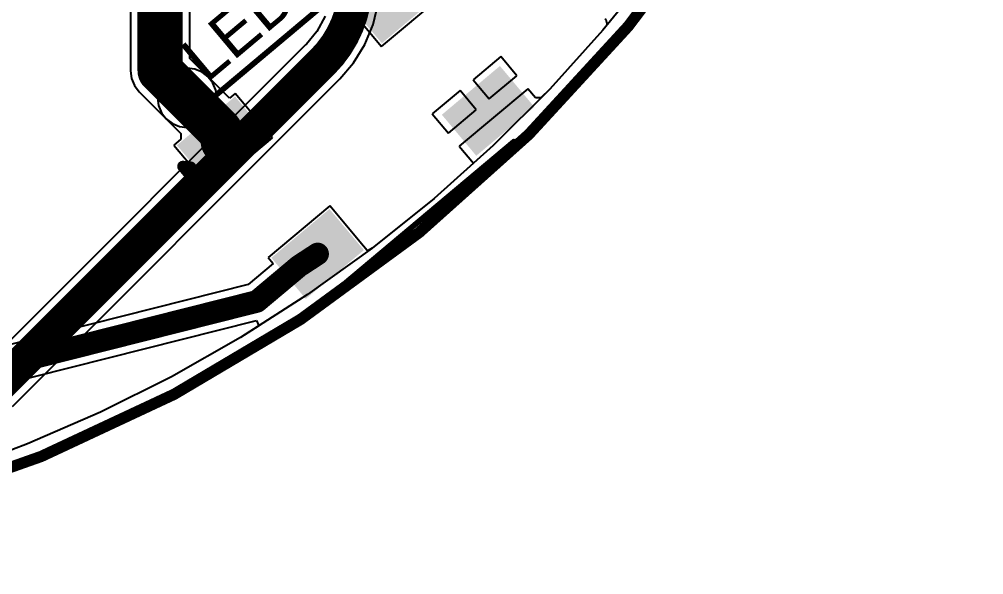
# Model space of a CAD drawing. Header units: inches. Extents: x -5 to 426, y -53 to 116.
# Drawn here: x 40.13 to 61.79, y -53.46 to -40.98 of the extents above; entities that cross this region are included whole.
import ezdxf

# ---------------------------------------------------------------- set-up
doc = ezdxf.new("R2010")
doc.units = ezdxf.units.IN
for name, color, linetype in [('Board Outline', 216, 'Continuous'), ('Bottom Layer', 5, 'Continuous'), ('Drill Drawing', 1, 'Continuous'), ('Top Layer', 1, 'Continuous'), ('Top Overlay', 2, 'Continuous'), ('Top Paste', 8, 'Continuous'), ('Top Solder', 216, 'Continuous'), ('Via Holes', 16, 'Continuous')]:
    doc.layers.add(name, color=color, linetype=linetype)
doc.styles.add('Arial', font='', dxfattribs={"height": 0.2})
doc.styles.get('Arial').set_extended_font_data('Arial')

# ---------------------------------------------------------------- blocks, each defined once
blk = doc.blocks.new('WS2812B_XF02_W_28')
at = {"layer": 'Top Layer'}
for points in [[(-3.25, 2.15), (-1.75, 2.15), (-1.75, 1.15), (-3.25, 1.15)], [(3.25, 1.15), (1.75, 1.15), (1.75, 2.15), (3.25, 2.15)], [(-3.25, -1.15), (-1.75, -1.15), (-1.75, -2.15), (-3.25, -2.15)], [(1.75, -1.15), (3.25, -1.15), (3.25, -2.15), (1.75, -2.15)]]:
    blk.add_hatch(color=1, dxfattribs=at).paths.add_polyline_path(points)
at = {"layer": 'Top Paste'}
for points in [[(-3.25, 2.15), (-1.75, 2.15), (-1.75, 1.15), (-3.25, 1.15)], [(3.25, 1.15), (1.75, 1.15), (1.75, 2.15), (3.25, 2.15)], [(-3.25, -1.15), (-1.75, -1.15), (-1.75, -2.15), (-3.25, -2.15)], [(1.75, -1.15), (3.25, -1.15), (3.25, -2.15), (1.75, -2.15)]]:
    blk.add_hatch(color=8, dxfattribs=at).paths.add_polyline_path(points)
at = {"layer": 'Top Solder'}
for points in [[(-3.352, 2.252), (-1.648, 2.252), (-1.648, 1.048), (-3.352, 1.048)], [(3.352, 1.048), (1.648, 1.048), (1.648, 2.252), (3.352, 2.252)], [(-3.352, -1.048), (-1.648, -1.048), (-1.648, -2.252), (-3.352, -2.252)], [(1.648, -1.048), (3.352, -1.048), (3.352, -2.252), (1.648, -2.252)]]:
    blk.add_hatch(color=216, dxfattribs=at).paths.add_polyline_path(points)
at = {"layer": 'Top Overlay'}
for points in [[(-2.5, 2.551, 0.127, 0.127, 0), (2.5, 2.551, 0.127, 0.127, 0)], [(-3.556, 1.803, 0.254, 0.254, 0), (-3.556, 1.549, 0.254, 0.254, 0)], [(-3.556, 1.803, 0.254, 0.254, 0), (-3.429, 1.676, 0.254, 0.254, 0)], [(-3.556, 1.549, 0.254, 0.254, 0), (-3.429, 1.676, 0.254, 0.254, 0)], [(-2.5, -2.551, 0.127, 0.127, 0), (2.5, -2.551, 0.127, 0.127, 0)]]:
    blk.add_lwpolyline(points, format="xyseb", dxfattribs=at)
for points in [[(-2.532, 2.551, 0.0635, 0.0635, 1), (-2.468, 2.551, 0.0635, 0.0635, 1)], [(2.468, 2.551, 0.0635, 0.0635, 1), (2.532, 2.551, 0.0635, 0.0635, 1)], [(-3.62, 1.803, 0.127, 0.127, 1), (-3.493, 1.803, 0.127, 0.127, 1)], [(-3.62, 1.803, 0.127, 0.127, 1), (-3.493, 1.803, 0.127, 0.127, 1)], [(-3.493, 1.676, 0.127, 0.127, 1), (-3.366, 1.676, 0.127, 0.127, 1)], [(-3.493, 1.676, 0.127, 0.127, 1), (-3.366, 1.676, 0.127, 0.127, 1)], [(-3.619, 1.549, 0.127, 0.127, 1), (-3.493, 1.549, 0.127, 0.127, 1)], [(-3.619, 1.549, 0.127, 0.127, 1), (-3.493, 1.549, 0.127, 0.127, 1)], [(-2.532, -2.551, 0.0635, 0.0635, 1), (-2.468, -2.551, 0.0635, 0.0635, 1)], [(2.468, -2.551, 0.0635, 0.0635, 1), (2.532, -2.551, 0.0635, 0.0635, 1)]]:
    blk.add_lwpolyline(points, format="xyseb", close=True, dxfattribs=at)

msp = doc.modelspace()

# ---------------------------------------------------------------- hatches: boundary and pattern name
at = {"layer": 'Bottom Layer'}
h = msp.add_hatch(color=5, dxfattribs=at)
edge = h.paths.add_edge_path()
edge.add_arc((43.898, -42.749), 0.3, 0, 360)
at = {"layer": 'Top Layer'}
h = msp.add_hatch(color=1, dxfattribs=at)
edge = h.paths.add_edge_path()
edge.add_arc((43.898, -42.749), 0.3, 0, 360)
at = {"layer": 'Via Holes'}
h = msp.add_hatch(color=7, dxfattribs=at)
edge = h.paths.add_edge_path()
edge.add_arc((43.898, -42.749), 0.15, 0, 360)

# ---------------------------------------------------------------- linework, layer by layer
at = {"layer": 'Board Outline'}
msp.add_lwpolyline([(49.772, 6.348, 0.254, 0.254, -1.144567), (-0.298, -38.441, 0.254, 0.254, 0)], format="xyseb", dxfattribs=at)
at = {"layer": 'Bottom Layer'}
for p, q in [((42.623, -39.612), (42.623, -42.14)), ((43.955, -41.864), (43.955, -39.471)), ((48.075, -41.101), (48.188, -40.63)), ((53.647, -40.727), (53.239, -41.23)), ((46.994, -40.915), (46.809, -41.261)), ((47.89, -41.547), (48.075, -41.101)), ((46.809, -41.261), (46.575, -41.545)), ((53.239, -41.23), (52.042, -42.556)), ((46.554, -41.559), (39.293, -48.821)), ((46.575, -41.545), (46.554, -41.559)), ((47.637, -41.96), (47.89, -41.547)), ((44.369, -42.278), (43.955, -41.864)), ((47.328, -42.322), (47.637, -41.96)), ((42.623, -42.14), (42.623, -42.14)), ((42.623, -42.14), (42.645, -42.312)), ((39.972, -49.68), (47.323, -42.328)), ((42.645, -42.312), (42.712, -42.473)), ((44.475, -42.416), (44.369, -42.278)), ((44.542, -42.577), (44.475, -42.416)), ((47.323, -42.328), (47.328, -42.322)), ((42.712, -42.473), (42.818, -42.611)), ((42.818, -42.611), (43.427, -43.22)), ((44.564, -42.749), (44.542, -42.577)), ((52.042, -42.556), (50.776, -43.816)), ((44.542, -42.922), (44.564, -42.749)), ((44.369, -43.22), (44.475, -43.082)), ((44.475, -43.082), (44.542, -42.922)), ((43.427, -43.22), (43.565, -43.326)), ((43.565, -43.326), (43.726, -43.393)), ((44.071, -43.393), (44.231, -43.326)), ((44.231, -43.326), (44.369, -43.22)), ((43.726, -43.393), (43.898, -43.415)), ((43.898, -43.415), (44.071, -43.393)), ((50.776, -43.816), (49.445, -45.007)), ((49.445, -45.007), (48.052, -46.125)), ((48.052, -46.125), (46.602, -47.168)), ((46.602, -47.168), (45.098, -48.132)), ((45.098, -48.132), (43.545, -49.014)), ((43.545, -49.014), (41.947, -49.812)), ((41.947, -49.812), (40.309, -50.524)), ((40.309, -50.524), (38.635, -51.148))]:
    msp.add_line(p, q, dxfattribs=at)
for points in [[(43.289, -42.14, 1.016, 1.016, 0), (43.289, -38.911, 1.016, 1.016, 0)], [(47.683, -40.148, 0.762, 0.762, -0.198912), (46.939, -41.944, 0.762, 0.762, 0)], [(39.588, -49.295, 0.762, 0.762, 0), (46.939, -41.944, 0.762, 0.762, 0)], [(43.289, -42.14, 1.016, 1.016, 0), (43.898, -42.749, 1.016, 1.016, 0)]]:
    msp.add_lwpolyline(points, format="xyseb", dxfattribs=at)
for points in [[(46.748, -41.944, 0.381, 0.381, 1), (47.129, -41.944, 0.381, 0.381, 1)], [(46.748, -41.944, 0.381, 0.381, 1), (47.129, -41.944, 0.381, 0.381, 1)], [(43.035, -42.14, 0.508, 0.508, 1), (43.543, -42.14, 0.508, 0.508, 1)], [(43.035, -42.14, 0.508, 0.508, 1), (43.543, -42.14, 0.508, 0.508, 1)], [(43.644, -42.749, 0.508, 0.508, 1), (44.152, -42.749, 0.508, 0.508, 1)]]:
    msp.add_lwpolyline(points, format="xyseb", close=True, dxfattribs=at)
at = {"layer": 'Drill Drawing'}
for points in [[(43.644, -42.495, 0.0508, 0.0508, 0), (43.898, -42.622, 0.0508, 0.0508, 0)], [(43.644, -42.495, 0.0508, 0.0508, 0), (43.771, -42.749, 0.0508, 0.0508, 0)], [(43.898, -42.622, 0.0508, 0.0508, 0), (44.152, -42.495, 0.0508, 0.0508, 0)], [(44.025, -42.749, 0.0508, 0.0508, 0), (44.152, -42.495, 0.0508, 0.0508, 0)], [(43.644, -43.003, 0.0508, 0.0508, 0), (43.771, -42.749, 0.0508, 0.0508, 0)], [(43.644, -43.003, 0.0508, 0.0508, 0), (43.898, -42.876, 0.0508, 0.0508, 0)], [(43.898, -42.876, 0.0508, 0.0508, 0), (44.152, -43.003, 0.0508, 0.0508, 0)], [(44.025, -42.749, 0.0508, 0.0508, 0), (44.152, -43.003, 0.0508, 0.0508, 0)]]:
    msp.add_lwpolyline(points, format="xyseb", dxfattribs=at)
for points in [[(43.632, -42.495, 0.0254, 0.0254, 1), (43.657, -42.495, 0.0254, 0.0254, 1)], [(43.632, -42.495, 0.0254, 0.0254, 1), (43.657, -42.495, 0.0254, 0.0254, 1)], [(44.14, -42.495, 0.0254, 0.0254, 1), (44.165, -42.495, 0.0254, 0.0254, 1)], [(44.14, -42.495, 0.0254, 0.0254, 1), (44.165, -42.495, 0.0254, 0.0254, 1)], [(43.886, -42.622, 0.0254, 0.0254, 1), (43.911, -42.622, 0.0254, 0.0254, 1)], [(43.886, -42.622, 0.0254, 0.0254, 1), (43.911, -42.622, 0.0254, 0.0254, 1)], [(43.759, -42.749, 0.0254, 0.0254, 1), (43.784, -42.749, 0.0254, 0.0254, 1)], [(43.759, -42.749, 0.0254, 0.0254, 1), (43.784, -42.749, 0.0254, 0.0254, 1)], [(43.886, -42.876, 0.0254, 0.0254, 1), (43.911, -42.876, 0.0254, 0.0254, 1)], [(43.886, -42.876, 0.0254, 0.0254, 1), (43.911, -42.876, 0.0254, 0.0254, 1)], [(44.013, -42.749, 0.0254, 0.0254, 1), (44.038, -42.749, 0.0254, 0.0254, 1)], [(44.013, -42.749, 0.0254, 0.0254, 1), (44.038, -42.749, 0.0254, 0.0254, 1)], [(43.632, -43.003, 0.0254, 0.0254, 1), (43.657, -43.003, 0.0254, 0.0254, 1)], [(43.632, -43.003, 0.0254, 0.0254, 1), (43.657, -43.003, 0.0254, 0.0254, 1)], [(44.14, -43.003, 0.0254, 0.0254, 1), (44.165, -43.003, 0.0254, 0.0254, 1)], [(44.14, -43.003, 0.0254, 0.0254, 1), (44.165, -43.003, 0.0254, 0.0254, 1)]]:
    msp.add_lwpolyline(points, format="xyseb", close=True, dxfattribs=at)
at = {"layer": 'Top Layer'}
for p, q in [((48.265, -41.593), (49.648, -40.433)), ((47.427, -40.594), (48.265, -41.593)), ((53.337, -41.11), (53.239, -41.23)), ((53.29, -40.966), (53.306, -40.987)), ((53.306, -40.987), (53.337, -41.11)), ((53.239, -41.23), (52.042, -42.556)), ((50.943, -41.818), (50.32, -42.341)), ((51.305, -42.25), (50.943, -41.818)), ((43.565, -42.173), (43.427, -42.278)), ((43.726, -42.106), (43.565, -42.173)), ((43.898, -42.083), (43.726, -42.106)), ((44.071, -42.106), (43.898, -42.083)), ((44.231, -42.173), (44.071, -42.106)), ((44.369, -42.278), (44.231, -42.173)), ((50.682, -42.773), (51.305, -42.25)), ((43.321, -42.416), (43.255, -42.577)), ((43.427, -42.278), (43.321, -42.416)), ((44.848, -42.757), (44.369, -42.278)), ((50.32, -42.341), (50.682, -42.773)), ((43.255, -42.577), (43.232, -42.749)), ((44.979, -42.648), (44.848, -42.757)), ((45.818, -43.647), (44.979, -42.648)), ((50.028, -42.586), (49.405, -43.109)), ((50.39, -43.018), (50.028, -42.586)), ((51.55, -42.542), (50.781, -43.187)), ((51.72, -42.745), (51.55, -42.542)), ((52.042, -42.556), (51.847, -42.75)), ((43.232, -42.749), (43.255, -42.922)), ((51.847, -42.75), (51.72, -42.745)), ((43.255, -42.922), (43.321, -43.082)), ((43.321, -43.082), (43.427, -43.22)), ((49.405, -43.109), (49.767, -43.541)), ((49.767, -43.541), (50.39, -43.018)), ((43.427, -43.22), (43.757, -43.55)), ((50.781, -43.187), (50.012, -43.833)), ((43.757, -43.55), (43.752, -43.677)), ((43.752, -43.677), (43.597, -43.808)), ((45.21, -44.157), (45.818, -43.647)), ((43.597, -43.808), (44.435, -44.807)), ((50.012, -43.833), (50.332, -44.214)), ((45.04, -44.304), (45.178, -44.198)), ((45.178, -44.198), (45.21, -44.157)), ((44.435, -44.807), (45.029, -44.309)), ((45.029, -44.309), (45.04, -44.304)), ((50.332, -44.214), (49.445, -45.007)), ((49.445, -45.007), (48.056, -46.122)), ((47.1, -45.176), (45.718, -46.336)), ((47.857, -46.078), (47.1, -45.176)), ((47.939, -46.175), (47.857, -46.078)), ((48.056, -46.122), (47.948, -46.186)), ((45.718, -46.336), (45.832, -46.472)), ((47.948, -46.186), (47.939, -46.175)), ((45.832, -46.472), (45.27, -46.944)), ((45.27, -46.944), (37.736, -48.844)), ((37.927, -49.651), (45.455, -47.752)), ((45.506, -47.87), (45.098, -48.132)), ((45.455, -47.752), (45.506, -47.87)), ((45.098, -48.132), (43.545, -49.014)), ((43.545, -49.014), (41.947, -49.812)), ((41.947, -49.812), (40.309, -50.524)), ((40.309, -50.524), (38.635, -51.148))]:
    msp.add_line(p, q, dxfattribs=at)
for points in [[(43.898, -42.749, 1.016, 1.016, 0), (44.588, -43.439, 1.016, 1.016, 0)], [(44.588, -43.439, 1.016, 1.016, -0.198912), (44.707, -43.727, 1.016, 1.016, 0)], [(46.41, -46.528, 0.508, 0.508, 0), (46.828, -46.255, 0.508, 0.508, 0)], [(45.463, -47.322, 0.508, 0.508, 0), (46.41, -46.528, 0.508, 0.508, 0)], [(37.643, -49.295, 0.508, 0.508, 0), (45.463, -47.322, 0.508, 0.508, 0)]]:
    msp.add_lwpolyline(points, format="xyseb", dxfattribs=at)
for points in [[(43.644, -42.749, 0.508, 0.508, 1), (44.152, -42.749, 0.508, 0.508, 1)], [(44.334, -43.439, 0.508, 0.508, 1), (44.842, -43.439, 0.508, 0.508, 1)], [(44.334, -43.439, 0.508, 0.508, 1), (44.842, -43.439, 0.508, 0.508, 1)], [(44.453, -43.727, 0.508, 0.508, 1), (44.961, -43.727, 0.508, 0.508, 1)], [(46.701, -46.255, 0.254, 0.254, 1), (46.955, -46.255, 0.254, 0.254, 1)], [(46.283, -46.528, 0.254, 0.254, 1), (46.537, -46.528, 0.254, 0.254, 1)], [(46.283, -46.528, 0.254, 0.254, 1), (46.537, -46.528, 0.254, 0.254, 1)], [(45.336, -47.322, 0.254, 0.254, 1), (45.59, -47.322, 0.254, 0.254, 1)], [(45.336, -47.322, 0.254, 0.254, 1), (45.59, -47.322, 0.254, 0.254, 1)]]:
    msp.add_lwpolyline(points, format="xyseb", close=True, dxfattribs=at)

# ---------------------------------------------------------------- block references
at = {"rotation": 40}
msp.add_blockref('WS2812B_XF02_W_28', (47.683, -43.384), dxfattribs=at)

# ---------------------------------------------------------------- texts
at = {"layer": 'Top Overlay', "style": 'Arial'}
msp.add_text('LED4', height=1.016, rotation=40, dxfattribs=at).set_placement((44.322, -42.44))

doc.saveas('drawing.dxf')
